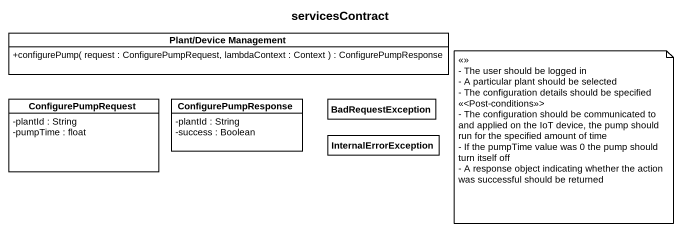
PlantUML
@startuml
title servicesContract
hide circle
hide empty members
skinparam classAttributeIconSize 0
class "Plant/Device Management" as Plant_Device_Management {
  +configurePump( request : ConfigurePumpRequest, lambdaContext : Context ) : ConfigurePumpResponse
}
class ConfigurePumpRequest {
  -plantId : String
  -pumpTime : float
}
class ConfigurePumpResponse {
  -plantId : String
  -success : Boolean
}
class BadRequestException
class InternalErrorException
note as N1
  <<>>
  - The user should be logged in
  - A particular plant should be selected
  - The configuration details should be specified
  <<<Post-conditions>>>
  - The configuration should be communicated to and applied on the IoT device, the pump should run for the specified amount of time
  - If the pumpTime value was 0 the pump should turn itself off
  - A response object indicating whether the action was successful should be returned
end note
@enduml
